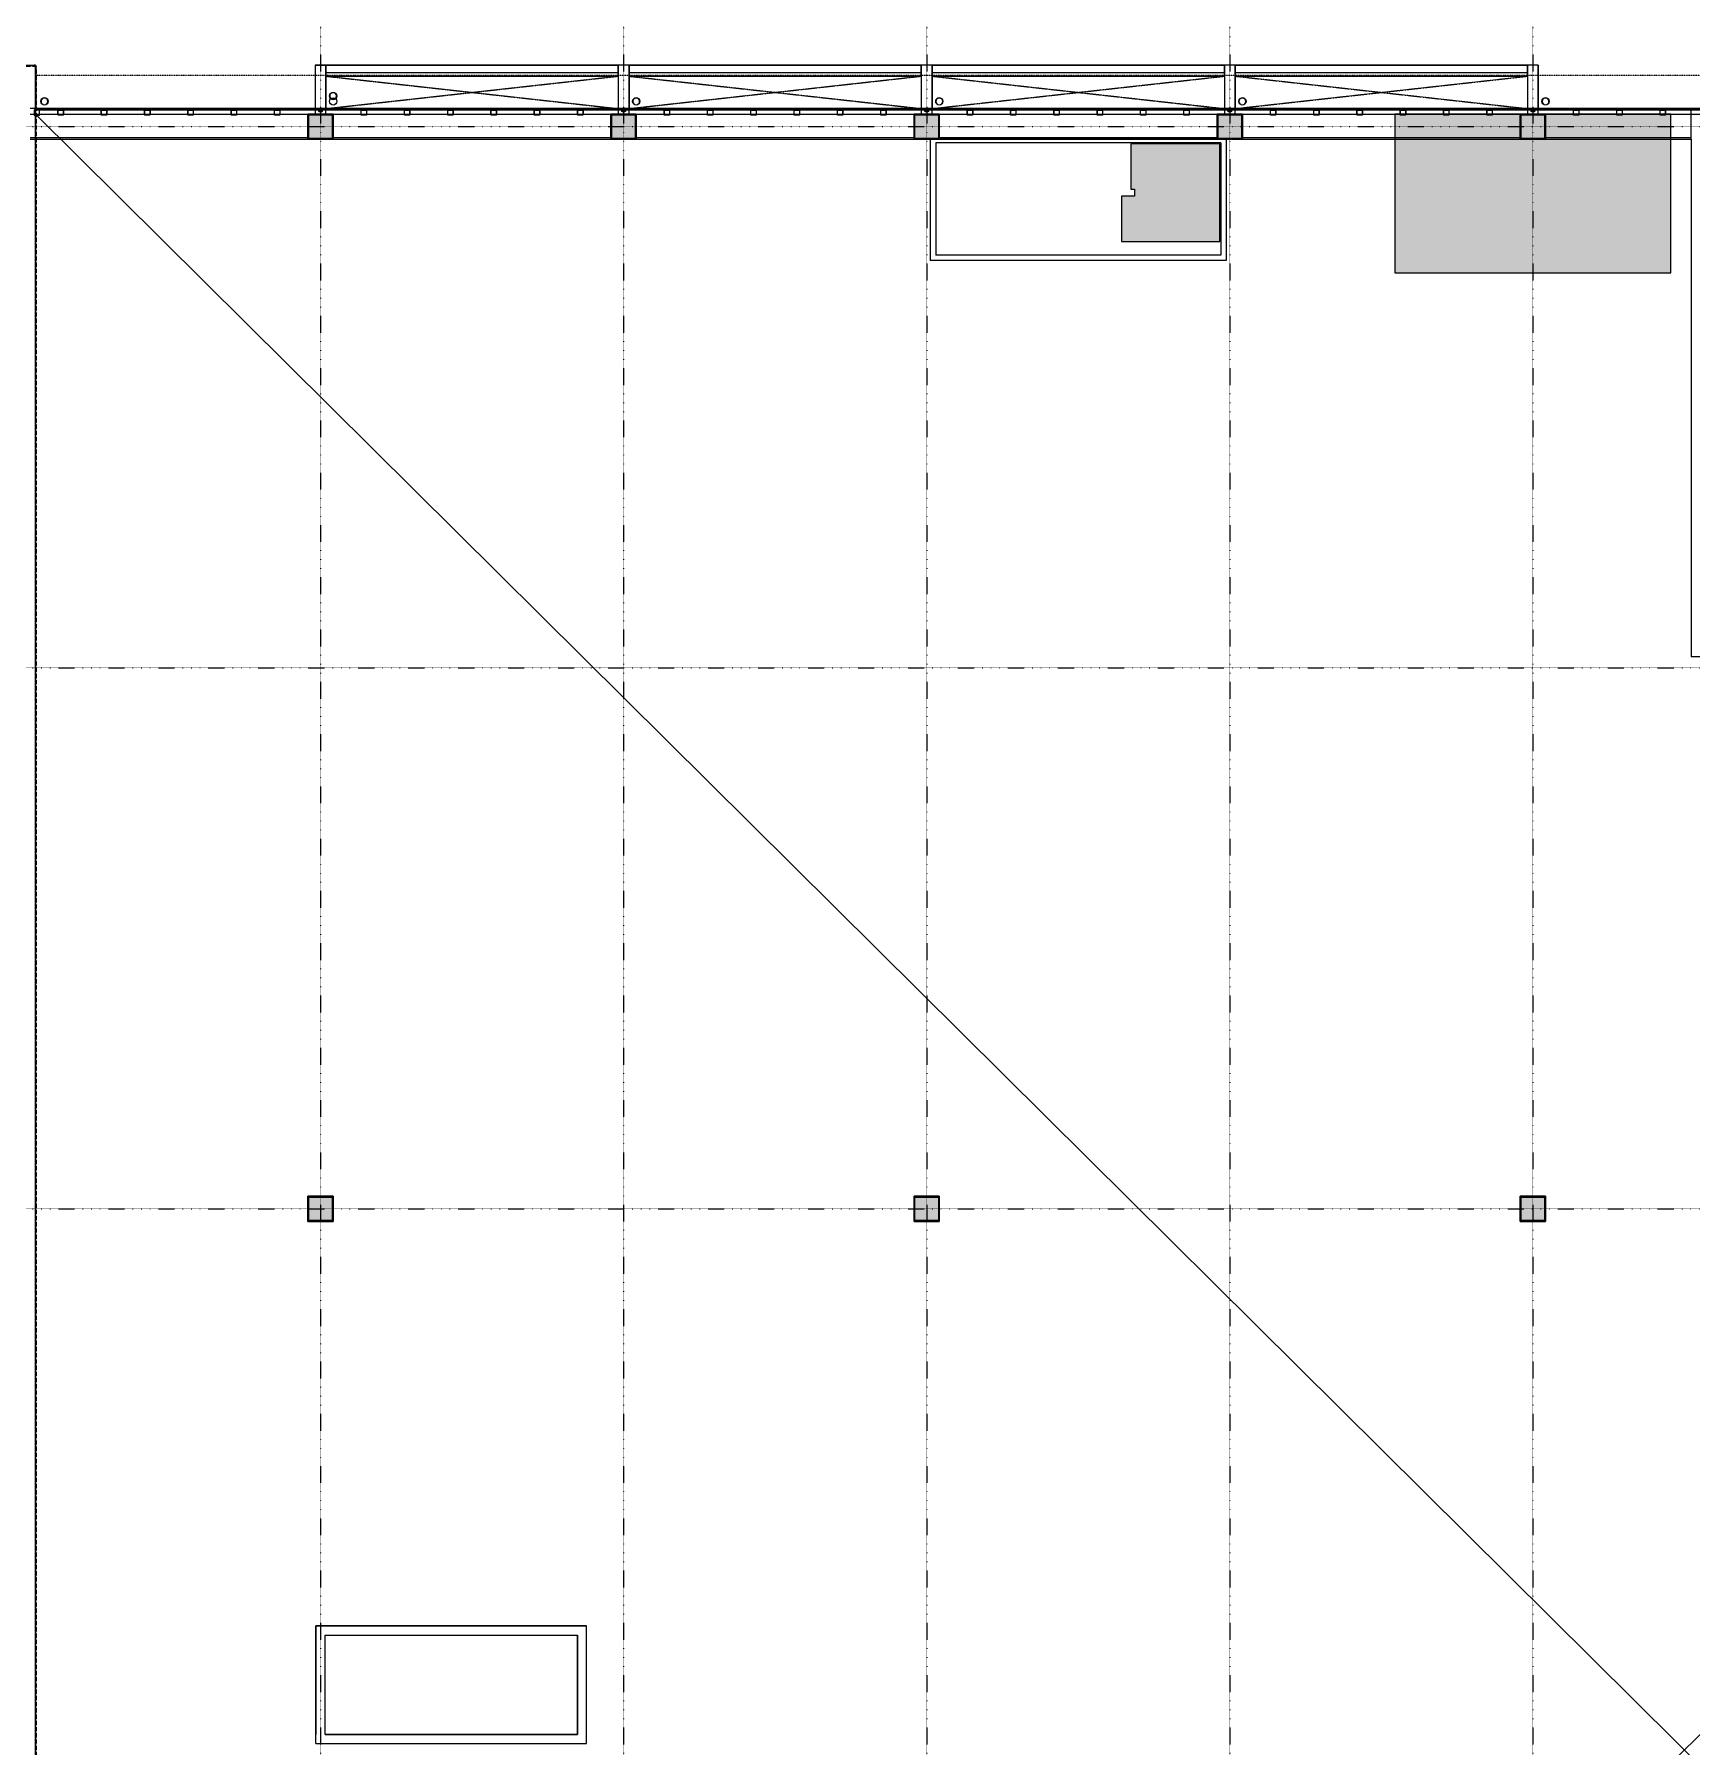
# Model space of a CAD drawing. Extents: x -32000 to 401936, y -48083 to 131250.
# Drawn here: x 151667 to 197602, y 45088 to 92562 of the extents above; entities that cross this region are included whole.
import ezdxf

# ---------------------------------------------------------------- set-up
doc = ezdxf.new("R2010")
doc.units = 0
doc.header["$LTSCALE"] = 10
for name, pattern in [('H12PL4$0$JJP_三點線', [0.9, 0.3, -0.15, 0, -0.15, 0, -0.15, 0, -0.15]), ('XFM7P40ICA$0$H12PL4$0$CENTERK1', [0.0983, 0.0833, -0.005, 0.005, -0.005]), ('XFM7P40ICA$0$H12PL4$0$DOTK1', [0.01, 0.005, -0.005]), ('XFM7P40ICA$0$H12PL4$0$JJP_三點線', [0.9, 0.3, -0.15, 0, -0.15, 0, -0.15, 0, -0.15]), ('XFM7P40ICA$0$H12PL4$0$JJP_虛線(退縮線、投影線、地下室範圍、非屬本工程、圖面分區)', [0.45, 0.3, -0.15])]:
    doc.linetypes.add(name, pattern=pattern)
for name, color, linetype in [('H12PL4$0$A-OBJE-2D', 252, 'Continuous'), ('H12PL4$0$A-OBJE-MEP', 252, 'Continuous'), ('H12PL4$0$A-WALL-EX', 252, 'Continuous'), ('H12PL4$0$A-WALL-IN', 252, 'Continuous'), ('H12PL4$0$Hattch', 252, 'Continuous'), ('H12PL4$0$S-COL', 252, 'Continuous'), ('H12PL4$0$S-FNDN', 252, 'Continuous'), ('H12PL4$0$S-GRID', 252, 'Continuous'), ('H12PL4$0$S-SLAB-SHOW', 252, 'Continuous'), ('XFM7P40ICA$0$H12PL4$0$A-OBJE-MEP', 252, 'Continuous'), ('XFM7P40ICA$0$H12PL4$0$A-WALL-EX', 252, 'Continuous'), ('XFM7P40ICA$0$H12PL4$0$Hattch', 252, 'Continuous'), ('XFM7P40ICA$0$H12PL4$0$L40_19_DRAN', 252, 'Continuous'), ('XFM7P40ICA$0$H12PL4$0$L40_19_SIAGE1', 252, 'Continuous'), ('XFM7P40ICA$0$H12PL4$0$L40_19_SIAGE3', 252, 'Continuous'), ('XFM7P40ICA$0$H12PL4$0$L40_19_STEEL2', 252, 'Continuous'), ('XFM7P40ICA$0$H12PL4$0$L40_19_STEEL3', 252, 'Continuous'), ('XFM7P40ICA$0$H12PL4$0$L40_19_SUGATA3', 252, 'Continuous'), ('XFM7P40ICA$0$H12PL4$0$L40_19_SUGATAD', 252, 'Continuous'), ('XFM7P40ICA$0$H12PL4$0$S-COL', 252, 'Continuous'), ('XFM7P40ICA$0$H12PL4$0$S-GRID', 252, 'Continuous')]:
    doc.layers.add(name, color=color, linetype=linetype)

# ---------------------------------------------------------------- blocks, each defined once
blk = doc.blocks.new('XFM7P40ICA$0$H12PL4')
at = {"layer": 'XFM7P40ICA$0$H12PL4$0$Hattch', "linetype": 'Continuous', "lineweight": 0}
for points in [[(159250, 89650), (159950, 89650), (159950, 90350), (159250, 90350)], [(167650, 89650), (168350, 89650), (168350, 90350), (167650, 90350)], [(176050, 89650), (176750, 89650), (176750, 90350), (176050, 90350)], [(184450, 89650), (185150, 89650), (185150, 90350), (184450, 90350)], [(192850, 89650), (193550, 89650), (193550, 90350), (192850, 90350)], [(159250, 59650), (159950, 59650), (159950, 60350), (159250, 60350)], [(176050, 59650), (176750, 59650), (176750, 60350), (176050, 60350)], [(192850, 59650), (193550, 59650), (193550, 60350), (192850, 60350)]]:
    blk.add_hatch(color=256, dxfattribs=at).paths.add_polyline_path(points)
at = {"layer": 'XFM7P40ICA$0$H12PL4$0$A-OBJE-MEP', "lineweight": 0, "flags": 128}
for points in [[(152045, 90700, 1), (151855, 90700, 1)], [(160045, 90850, 1), (159855, 90850, 1)], [(168445, 90700, 1), (168255, 90700, 1)], [(176845, 90700, 1), (176655, 90700, 1)], [(185245, 90700, 1), (185055, 90700, 1)], [(193645, 90700, 1), (193455, 90700, 1)]]:
    blk.add_lwpolyline(points, format="xyb", close=True, dxfattribs=at)
at = {"layer": 'XFM7P40ICA$0$H12PL4$0$A-OBJE-MEP', "lineweight": 0}
for centre in [(151950, 90700), (159950, 90850), (168350, 90700), (176750, 90700), (185150, 90700), (193550, 90700)]:
    blk.add_circle(centre, 100, dxfattribs=at)
at = {"layer": 'XFM7P40ICA$0$H12PL4$0$A-WALL-EX', "linetype": 'XFM7P40ICA$0$H12PL4$0$JJP_虛線(退縮線、投影線、地下室範圍、非屬本工程、圖面分區)', "lineweight": 0, "flags": 128}
for points in [[(151725, 91665), (151175, 91665)], [(151725, -3850), (151725, 91665)]]:
    blk.add_lwpolyline(points, dxfattribs=at)
at = {"layer": 'XFM7P40ICA$0$H12PL4$0$A-WALL-EX', "lineweight": 0, "flags": 128}
for points in [[(151700, 91700), (151665, 91700)], [(151700, 90500), (151700, 91700)], [(243600, 90500), (151700, 90500)], [(151700, -465), (151700, 90465)], [(151700, 90465), (243600, 90465)]]:
    blk.add_lwpolyline(points, dxfattribs=at)
at = {"layer": 'XFM7P40ICA$0$H12PL4$0$L40_19_DRAN', "lineweight": 0}
for centre in [(151950, 90700), (159950, 90700), (168350, 90700), (176750, 90700), (185150, 90700), (193550, 90700)]:
    blk.add_circle(centre, 100, dxfattribs=at)
at = {"layer": 'XFM7P40ICA$0$H12PL4$0$L40_19_SIAGE1', "lineweight": 0}
for p, q in [((151200, 91700), (151700, 91700)), ((151700, 91700), (151700, 90500)), ((243600, 90500), (151700, 90500)), ((151550, 89650), (159250, 89650)), ((159950, 89650), (167650, 89650)), ((168350, 89650), (176050, 89650)), ((176500, 89650), (176500, 86290)), ((184550, 89550), (176650, 89550)), ((176650, 89550), (176650, 86440)), ((176750, 89650), (184450, 89650)), ((184550, 89550), (184550, 86440)), ((184700, 89650), (184700, 86290)), ((185150, 89650), (192850, 89650)), ((193550, 89650), (197590, 89650)), ((197590, 89650), (197590, 75300)), ((184550, 86440), (176650, 86440)), ((184700, 86290), (176500, 86290)), ((201250, 75300), (197590, 75300)), ((159475, 45175), (159475, 48435)), ((159475, 48435), (166975, 48435)), ((166975, 45175), (166975, 48435)), ((159725, 45425), (159725, 48185)), ((159725, 48185), (166725, 48185)), ((166725, 45425), (166725, 48185)), ((159475, 45175), (166975, 45175)), ((159725, 45425), (166725, 45425))]:
    blk.add_line(p, q, dxfattribs=at)
at = {"layer": 'XFM7P40ICA$0$H12PL4$0$L40_19_SIAGE3', "lineweight": 0}
for p, q in [((151665, 90465), (234900, 90465)), ((197590, 89650), (197590, 90465)), ((151550, 89700), (159250, 89700)), ((159950, 89700), (167650, 89700)), ((168350, 89700), (176050, 89700)), ((176750, 89700), (184450, 89700)), ((176750, 89675), (184450, 89675)), ((185150, 89700), (192850, 89700)), ((193550, 89700), (197590, 89700))]:
    blk.add_line(p, q, dxfattribs=at)
at = {"layer": 'XFM7P40ICA$0$H12PL4$0$L40_19_STEEL2', "lineweight": 0, "flags": 128}
for points in [[(159250, 89650), (159250, 90350), (159950, 90350), (159950, 89650)], [(159275, 89675), (159275, 90325), (159925, 90325), (159925, 89675)], [(167650, 89650), (167650, 90350), (168350, 90350), (168350, 89650)], [(167675, 89675), (167675, 90325), (168325, 90325), (168325, 89675)], [(176050, 89650), (176050, 90350), (176750, 90350), (176750, 89650)], [(176075, 89675), (176075, 90325), (176725, 90325), (176725, 89675)], [(184450, 89650), (184450, 90350), (185150, 90350), (185150, 89650)], [(184475, 89675), (184475, 90325), (185125, 90325), (185125, 89675)], [(192850, 89650), (192850, 90350), (193550, 90350), (193550, 89650)], [(192875, 89675), (192875, 90325), (193525, 90325), (193525, 89675)], [(159250, 59650), (159250, 60350), (159950, 60350), (159950, 59650)], [(159275, 59675), (159275, 60325), (159925, 60325), (159925, 59675)], [(176050, 59650), (176050, 60350), (176750, 60350), (176750, 59650)], [(176075, 59675), (176075, 60325), (176725, 60325), (176725, 59675)], [(192850, 59650), (192850, 60350), (193550, 60350), (193550, 59650)], [(192875, 59675), (192875, 60325), (193525, 60325), (193525, 59675)]]:
    blk.add_lwpolyline(points, close=True, dxfattribs=at)
at = {"layer": 'XFM7P40ICA$0$H12PL4$0$L40_19_STEEL3', "lineweight": 0, "flags": 128}
for points in [[(151678.5, 90315), (151801.5, 90315, 0.4142136), (151815, 90328.5), (151815, 90451.5, 0.4142136), (151801.5, 90465), (151678.5, 90465, 0.4142136), (151665, 90451.5), (151665, 90328.5, 0.4142136)], [(151678.5, 90319.5), (151801.5, 90319.5, 0.4142136), (151810.5, 90328.5), (151810.5, 90451.5, 0.4142136), (151801.5, 90460.5), (151678.5, 90460.5, 0.4142136), (151669.5, 90451.5), (151669.5, 90328.5, 0.4142136)], [(152461.5, 90315), (152338.5, 90315, -0.4142136), (152325, 90328.5), (152325, 90451.5, -0.4142136), (152338.5, 90465), (152461.5, 90465, -0.4142136), (152475, 90451.5), (152475, 90328.5, -0.4142136)], [(152461.5, 90319.5), (152338.5, 90319.5, -0.4142136), (152329.5, 90328.5), (152329.5, 90451.5, -0.4142136), (152338.5, 90460.5), (152461.5, 90460.5, -0.4142136), (152470.5, 90451.5), (152470.5, 90328.5, -0.4142136)], [(153661.5, 90315), (153538.5, 90315, -0.4142136), (153525, 90328.5), (153525, 90451.5, -0.4142136), (153538.5, 90465), (153661.5, 90465, -0.4142136), (153675, 90451.5), (153675, 90328.5, -0.4142136)], [(153661.5, 90319.5), (153538.5, 90319.5, -0.4142136), (153529.5, 90328.5), (153529.5, 90451.5, -0.4142136), (153538.5, 90460.5), (153661.5, 90460.5, -0.4142136), (153670.5, 90451.5), (153670.5, 90328.5, -0.4142136)], [(154861.5, 90315), (154738.5, 90315, -0.4142136), (154725, 90328.5), (154725, 90451.5, -0.4142136), (154738.5, 90465), (154861.5, 90465, -0.4142136), (154875, 90451.5), (154875, 90328.5, -0.4142136)], [(154861.5, 90319.5), (154738.5, 90319.5, -0.4142136), (154729.5, 90328.5), (154729.5, 90451.5, -0.4142136), (154738.5, 90460.5), (154861.5, 90460.5, -0.4142136), (154870.5, 90451.5), (154870.5, 90328.5, -0.4142136)], [(156061.5, 90315), (155938.5, 90315, -0.4142136), (155925, 90328.5), (155925, 90451.5, -0.4142136), (155938.5, 90465), (156061.5, 90465, -0.4142136), (156075, 90451.5), (156075, 90328.5, -0.4142136)], [(156061.5, 90319.5), (155938.5, 90319.5, -0.4142136), (155929.5, 90328.5), (155929.5, 90451.5, -0.4142136), (155938.5, 90460.5), (156061.5, 90460.5, -0.4142136), (156070.5, 90451.5), (156070.5, 90328.5, -0.4142136)], [(157261.5, 90315), (157138.5, 90315, -0.4142136), (157125, 90328.5), (157125, 90451.5, -0.4142136), (157138.5, 90465), (157261.5, 90465, -0.4142136), (157275, 90451.5), (157275, 90328.5, -0.4142136)], [(157261.5, 90319.5), (157138.5, 90319.5, -0.4142136), (157129.5, 90328.5), (157129.5, 90451.5, -0.4142136), (157138.5, 90460.5), (157261.5, 90460.5, -0.4142136), (157270.5, 90451.5), (157270.5, 90328.5, -0.4142136)], [(158461.5, 90315), (158338.5, 90315, -0.4142136), (158325, 90328.5), (158325, 90451.5, -0.4142136), (158338.5, 90465), (158461.5, 90465, -0.4142136), (158475, 90451.5), (158475, 90328.5, -0.4142136)], [(158461.5, 90319.5), (158338.5, 90319.5, -0.4142136), (158329.5, 90328.5), (158329.5, 90451.5, -0.4142136), (158338.5, 90460.5), (158461.5, 90460.5, -0.4142136), (158470.5, 90451.5), (158470.5, 90328.5, -0.4142136)], [(159636.5, 90415), (159563.5, 90415, -0.4142136), (159550, 90428.5), (159550, 90451.5, -0.4142136), (159563.5, 90465), (159636.5, 90465, -0.4142136), (159650, 90451.5), (159650, 90428.5, -0.4142136)], [(159636.5, 90419.5), (159563.5, 90419.5, -0.4142136), (159554.5, 90428.5), (159554.5, 90451.5, -0.4142136), (159563.5, 90460.5), (159636.5, 90460.5, -0.4142136), (159645.5, 90451.5), (159645.5, 90428.5, -0.4142136)], [(160861.5, 90315), (160738.5, 90315, -0.4142136), (160725, 90328.5), (160725, 90451.5, -0.4142136), (160738.5, 90465), (160861.5, 90465, -0.4142136), (160875, 90451.5), (160875, 90328.5, -0.4142136)], [(160861.5, 90315), (160738.5, 90315, -0.4142136), (160725, 90328.5), (160725, 90451.5, -0.4142136), (160738.5, 90465), (160861.5, 90465, -0.4142136), (160875, 90451.5), (160875, 90328.5, -0.4142136)], [(160861.5, 90319.5), (160738.5, 90319.5, -0.4142136), (160729.5, 90328.5), (160729.5, 90451.5, -0.4142136), (160738.5, 90460.5), (160861.5, 90460.5, -0.4142136), (160870.5, 90451.5), (160870.5, 90328.5, -0.4142136)], [(160861.5, 90319.5), (160738.5, 90319.5, -0.4142136), (160729.5, 90328.5), (160729.5, 90451.5, -0.4142136), (160738.5, 90460.5), (160861.5, 90460.5, -0.4142136), (160870.5, 90451.5), (160870.5, 90328.5, -0.4142136)], [(162061.5, 90315), (161938.5, 90315, -0.4142136), (161925, 90328.5), (161925, 90451.5, -0.4142136), (161938.5, 90465), (162061.5, 90465, -0.4142136), (162075, 90451.5), (162075, 90328.5, -0.4142136)], [(162061.5, 90315), (161938.5, 90315, -0.4142136), (161925, 90328.5), (161925, 90451.5, -0.4142136), (161938.5, 90465), (162061.5, 90465, -0.4142136), (162075, 90451.5), (162075, 90328.5, -0.4142136)], [(162061.5, 90319.5), (161938.5, 90319.5, -0.4142136), (161929.5, 90328.5), (161929.5, 90451.5, -0.4142136), (161938.5, 90460.5), (162061.5, 90460.5, -0.4142136), (162070.5, 90451.5), (162070.5, 90328.5, -0.4142136)], [(162061.5, 90319.5), (161938.5, 90319.5, -0.4142136), (161929.5, 90328.5), (161929.5, 90451.5, -0.4142136), (161938.5, 90460.5), (162061.5, 90460.5, -0.4142136), (162070.5, 90451.5), (162070.5, 90328.5, -0.4142136)], [(163261.5, 90315), (163138.5, 90315, -0.4142136), (163125, 90328.5), (163125, 90451.5, -0.4142136), (163138.5, 90465), (163261.5, 90465, -0.4142136), (163275, 90451.5), (163275, 90328.5, -0.4142136)], [(163261.5, 90319.5), (163138.5, 90319.5, -0.4142136), (163129.5, 90328.5), (163129.5, 90451.5, -0.4142136), (163138.5, 90460.5), (163261.5, 90460.5, -0.4142136), (163270.5, 90451.5), (163270.5, 90328.5, -0.4142136)], [(164461.5, 90315), (164338.5, 90315, -0.4142136), (164325, 90328.5), (164325, 90451.5, -0.4142136), (164338.5, 90465), (164461.5, 90465, -0.4142136), (164475, 90451.5), (164475, 90328.5, -0.4142136)], [(164461.5, 90319.5), (164338.5, 90319.5, -0.4142136), (164329.5, 90328.5), (164329.5, 90451.5, -0.4142136), (164338.5, 90460.5), (164461.5, 90460.5, -0.4142136), (164470.5, 90451.5), (164470.5, 90328.5, -0.4142136)], [(165661.5, 90315), (165538.5, 90315, -0.4142136), (165525, 90328.5), (165525, 90451.5, -0.4142136), (165538.5, 90465), (165661.5, 90465, -0.4142136), (165675, 90451.5), (165675, 90328.5, -0.4142136)], [(165661.5, 90319.5), (165538.5, 90319.5, -0.4142136), (165529.5, 90328.5), (165529.5, 90451.5, -0.4142136), (165538.5, 90460.5), (165661.5, 90460.5, -0.4142136), (165670.5, 90451.5), (165670.5, 90328.5, -0.4142136)], [(166861.5, 90315), (166738.5, 90315, -0.4142136), (166725, 90328.5), (166725, 90451.5, -0.4142136), (166738.5, 90465), (166861.5, 90465, -0.4142136), (166875, 90451.5), (166875, 90328.5, -0.4142136)], [(166861.5, 90319.5), (166738.5, 90319.5, -0.4142136), (166729.5, 90328.5), (166729.5, 90451.5, -0.4142136), (166738.5, 90460.5), (166861.5, 90460.5, -0.4142136), (166870.5, 90451.5), (166870.5, 90328.5, -0.4142136)], [(168036.5, 90415), (167963.5, 90415, -0.4142136), (167950, 90428.5), (167950, 90451.5, -0.4142136), (167963.5, 90465), (168036.5, 90465, -0.4142136), (168050, 90451.5), (168050, 90428.5, -0.4142136)], [(168036.5, 90419.5), (167963.5, 90419.5, -0.4142136), (167954.5, 90428.5), (167954.5, 90451.5, -0.4142136), (167963.5, 90460.5), (168036.5, 90460.5, -0.4142136), (168045.5, 90451.5), (168045.5, 90428.5, -0.4142136)], [(169261.5, 90315), (169138.5, 90315, -0.4142136), (169125, 90328.5), (169125, 90451.5, -0.4142136), (169138.5, 90465), (169261.5, 90465, -0.4142136), (169275, 90451.5), (169275, 90328.5, -0.4142136)], [(169261.5, 90319.5), (169138.5, 90319.5, -0.4142136), (169129.5, 90328.5), (169129.5, 90451.5, -0.4142136), (169138.5, 90460.5), (169261.5, 90460.5, -0.4142136), (169270.5, 90451.5), (169270.5, 90328.5, -0.4142136)], [(170461.5, 90315), (170338.5, 90315, -0.4142136), (170325, 90328.5), (170325, 90451.5, -0.4142136), (170338.5, 90465), (170461.5, 90465, -0.4142136), (170475, 90451.5), (170475, 90328.5, -0.4142136)], [(170461.5, 90319.5), (170338.5, 90319.5, -0.4142136), (170329.5, 90328.5), (170329.5, 90451.5, -0.4142136), (170338.5, 90460.5), (170461.5, 90460.5, -0.4142136), (170470.5, 90451.5), (170470.5, 90328.5, -0.4142136)], [(171661.5, 90315), (171538.5, 90315, -0.4142136), (171525, 90328.5), (171525, 90451.5, -0.4142136), (171538.5, 90465), (171661.5, 90465, -0.4142136), (171675, 90451.5), (171675, 90328.5, -0.4142136)], [(171661.5, 90319.5), (171538.5, 90319.5, -0.4142136), (171529.5, 90328.5), (171529.5, 90451.5, -0.4142136), (171538.5, 90460.5), (171661.5, 90460.5, -0.4142136), (171670.5, 90451.5), (171670.5, 90328.5, -0.4142136)], [(172861.5, 90315), (172738.5, 90315, -0.4142136), (172725, 90328.5), (172725, 90451.5, -0.4142136), (172738.5, 90465), (172861.5, 90465, -0.4142136), (172875, 90451.5), (172875, 90328.5, -0.4142136)], [(172861.5, 90319.5), (172738.5, 90319.5, -0.4142136), (172729.5, 90328.5), (172729.5, 90451.5, -0.4142136), (172738.5, 90460.5), (172861.5, 90460.5, -0.4142136), (172870.5, 90451.5), (172870.5, 90328.5, -0.4142136)], [(174061.5, 90315), (173938.5, 90315, -0.4142136), (173925, 90328.5), (173925, 90451.5, -0.4142136), (173938.5, 90465), (174061.5, 90465, -0.4142136), (174075, 90451.5), (174075, 90328.5, -0.4142136)], [(174061.5, 90319.5), (173938.5, 90319.5, -0.4142136), (173929.5, 90328.5), (173929.5, 90451.5, -0.4142136), (173938.5, 90460.5), (174061.5, 90460.5, -0.4142136), (174070.5, 90451.5), (174070.5, 90328.5, -0.4142136)], [(175261.5, 90315), (175138.5, 90315, -0.4142136), (175125, 90328.5), (175125, 90451.5, -0.4142136), (175138.5, 90465), (175261.5, 90465, -0.4142136), (175275, 90451.5), (175275, 90328.5, -0.4142136)], [(175261.5, 90319.5), (175138.5, 90319.5, -0.4142136), (175129.5, 90328.5), (175129.5, 90451.5, -0.4142136), (175138.5, 90460.5), (175261.5, 90460.5, -0.4142136), (175270.5, 90451.5), (175270.5, 90328.5, -0.4142136)], [(176436.5, 90415), (176363.5, 90415, -0.4142136), (176350, 90428.5), (176350, 90451.5, -0.4142136), (176363.5, 90465), (176436.5, 90465, -0.4142136), (176450, 90451.5), (176450, 90428.5, -0.4142136)], [(176436.5, 90419.5), (176363.5, 90419.5, -0.4142136), (176354.5, 90428.5), (176354.5, 90451.5, -0.4142136), (176363.5, 90460.5), (176436.5, 90460.5, -0.4142136), (176445.5, 90451.5), (176445.5, 90428.5, -0.4142136)], [(177661.5, 90315), (177538.5, 90315, -0.4142136), (177525, 90328.5), (177525, 90451.5, -0.4142136), (177538.5, 90465), (177661.5, 90465, -0.4142136), (177675, 90451.5), (177675, 90328.5, -0.4142136)], [(177661.5, 90319.5), (177538.5, 90319.5, -0.4142136), (177529.5, 90328.5), (177529.5, 90451.5, -0.4142136), (177538.5, 90460.5), (177661.5, 90460.5, -0.4142136), (177670.5, 90451.5), (177670.5, 90328.5, -0.4142136)], [(178861.5, 90315), (178738.5, 90315, -0.4142136), (178725, 90328.5), (178725, 90451.5, -0.4142136), (178738.5, 90465), (178861.5, 90465, -0.4142136), (178875, 90451.5), (178875, 90328.5, -0.4142136)], [(178861.5, 90319.5), (178738.5, 90319.5, -0.4142136), (178729.5, 90328.5), (178729.5, 90451.5, -0.4142136), (178738.5, 90460.5), (178861.5, 90460.5, -0.4142136), (178870.5, 90451.5), (178870.5, 90328.5, -0.4142136)], [(180061.5, 90315), (179938.5, 90315, -0.4142136), (179925, 90328.5), (179925, 90451.5, -0.4142136), (179938.5, 90465), (180061.5, 90465, -0.4142136), (180075, 90451.5), (180075, 90328.5, -0.4142136)], [(180061.5, 90319.5), (179938.5, 90319.5, -0.4142136), (179929.5, 90328.5), (179929.5, 90451.5, -0.4142136), (179938.5, 90460.5), (180061.5, 90460.5, -0.4142136), (180070.5, 90451.5), (180070.5, 90328.5, -0.4142136)], [(181261.5, 90315), (181138.5, 90315, -0.4142136), (181125, 90328.5), (181125, 90451.5, -0.4142136), (181138.5, 90465), (181261.5, 90465, -0.4142136), (181275, 90451.5), (181275, 90328.5, -0.4142136)], [(181261.5, 90319.5), (181138.5, 90319.5, -0.4142136), (181129.5, 90328.5), (181129.5, 90451.5, -0.4142136), (181138.5, 90460.5), (181261.5, 90460.5, -0.4142136), (181270.5, 90451.5), (181270.5, 90328.5, -0.4142136)], [(182461.5, 90315), (182338.5, 90315, -0.4142136), (182325, 90328.5), (182325, 90451.5, -0.4142136), (182338.5, 90465), (182461.5, 90465, -0.4142136), (182475, 90451.5), (182475, 90328.5, -0.4142136)], [(182461.5, 90319.5), (182338.5, 90319.5, -0.4142136), (182329.5, 90328.5), (182329.5, 90451.5, -0.4142136), (182338.5, 90460.5), (182461.5, 90460.5, -0.4142136), (182470.5, 90451.5), (182470.5, 90328.5, -0.4142136)], [(183661.5, 90315), (183538.5, 90315, -0.4142136), (183525, 90328.5), (183525, 90451.5, -0.4142136), (183538.5, 90465), (183661.5, 90465, -0.4142136), (183675, 90451.5), (183675, 90328.5, -0.4142136)], [(183661.5, 90319.5), (183538.5, 90319.5, -0.4142136), (183529.5, 90328.5), (183529.5, 90451.5, -0.4142136), (183538.5, 90460.5), (183661.5, 90460.5, -0.4142136), (183670.5, 90451.5), (183670.5, 90328.5, -0.4142136)], [(184836.5, 90415), (184763.5, 90415, -0.4142136), (184750, 90428.5), (184750, 90451.5, -0.4142136), (184763.5, 90465), (184836.5, 90465, -0.4142136), (184850, 90451.5), (184850, 90428.5, -0.4142136)], [(184836.5, 90419.5), (184763.5, 90419.5, -0.4142136), (184754.5, 90428.5), (184754.5, 90451.5, -0.4142136), (184763.5, 90460.5), (184836.5, 90460.5, -0.4142136), (184845.5, 90451.5), (184845.5, 90428.5, -0.4142136)], [(186061.5, 90315), (185938.5, 90315, -0.4142136), (185925, 90328.5), (185925, 90451.5, -0.4142136), (185938.5, 90465), (186061.5, 90465, -0.4142136), (186075, 90451.5), (186075, 90328.5, -0.4142136)], [(186061.5, 90319.5), (185938.5, 90319.5, -0.4142136), (185929.5, 90328.5), (185929.5, 90451.5, -0.4142136), (185938.5, 90460.5), (186061.5, 90460.5, -0.4142136), (186070.5, 90451.5), (186070.5, 90328.5, -0.4142136)], [(187261.5, 90315), (187138.5, 90315, -0.4142136), (187125, 90328.5), (187125, 90451.5, -0.4142136), (187138.5, 90465), (187261.5, 90465, -0.4142136), (187275, 90451.5), (187275, 90328.5, -0.4142136)], [(187261.5, 90319.5), (187138.5, 90319.5, -0.4142136), (187129.5, 90328.5), (187129.5, 90451.5, -0.4142136), (187138.5, 90460.5), (187261.5, 90460.5, -0.4142136), (187270.5, 90451.5), (187270.5, 90328.5, -0.4142136)], [(188461.5, 90315), (188338.5, 90315, -0.4142136), (188325, 90328.5), (188325, 90451.5, -0.4142136), (188338.5, 90465), (188461.5, 90465, -0.4142136), (188475, 90451.5), (188475, 90328.5, -0.4142136)], [(188461.5, 90319.5), (188338.5, 90319.5, -0.4142136), (188329.5, 90328.5), (188329.5, 90451.5, -0.4142136), (188338.5, 90460.5), (188461.5, 90460.5, -0.4142136), (188470.5, 90451.5), (188470.5, 90328.5, -0.4142136)], [(189661.5, 90315), (189538.5, 90315, -0.4142136), (189525, 90328.5), (189525, 90451.5, -0.4142136), (189538.5, 90465), (189661.5, 90465, -0.4142136), (189675, 90451.5), (189675, 90328.5, -0.4142136)], [(189661.5, 90319.5), (189538.5, 90319.5, -0.4142136), (189529.5, 90328.5), (189529.5, 90451.5, -0.4142136), (189538.5, 90460.5), (189661.5, 90460.5, -0.4142136), (189670.5, 90451.5), (189670.5, 90328.5, -0.4142136)], [(190861.5, 90315), (190738.5, 90315, -0.4142136), (190725, 90328.5), (190725, 90451.5, -0.4142136), (190738.5, 90465), (190861.5, 90465, -0.4142136), (190875, 90451.5), (190875, 90328.5, -0.4142136)], [(190861.5, 90319.5), (190738.5, 90319.5, -0.4142136), (190729.5, 90328.5), (190729.5, 90451.5, -0.4142136), (190738.5, 90460.5), (190861.5, 90460.5, -0.4142136), (190870.5, 90451.5), (190870.5, 90328.5, -0.4142136)], [(192061.5, 90315), (191938.5, 90315, -0.4142136), (191925, 90328.5), (191925, 90451.5, -0.4142136), (191938.5, 90465), (192061.5, 90465, -0.4142136), (192075, 90451.5), (192075, 90328.5, -0.4142136)], [(192061.5, 90319.5), (191938.5, 90319.5, -0.4142136), (191929.5, 90328.5), (191929.5, 90451.5, -0.4142136), (191938.5, 90460.5), (192061.5, 90460.5, -0.4142136), (192070.5, 90451.5), (192070.5, 90328.5, -0.4142136)], [(193236.5, 90415), (193163.5, 90415, -0.4142136), (193150, 90428.5), (193150, 90451.5, -0.4142136), (193163.5, 90465), (193236.5, 90465, -0.4142136), (193250, 90451.5), (193250, 90428.5, -0.4142136)], [(193236.5, 90419.5), (193163.5, 90419.5, -0.4142136), (193154.5, 90428.5), (193154.5, 90451.5, -0.4142136), (193163.5, 90460.5), (193236.5, 90460.5, -0.4142136), (193245.5, 90451.5), (193245.5, 90428.5, -0.4142136)], [(194461.5, 90315), (194338.5, 90315, -0.4142136), (194325, 90328.5), (194325, 90451.5, -0.4142136), (194338.5, 90465), (194461.5, 90465, -0.4142136), (194475, 90451.5), (194475, 90328.5, -0.4142136)], [(194461.5, 90319.5), (194338.5, 90319.5, -0.4142136), (194329.5, 90328.5), (194329.5, 90451.5, -0.4142136), (194338.5, 90460.5), (194461.5, 90460.5, -0.4142136), (194470.5, 90451.5), (194470.5, 90328.5, -0.4142136)], [(195661.5, 90315), (195538.5, 90315, -0.4142136), (195525, 90328.5), (195525, 90451.5, -0.4142136), (195538.5, 90465), (195661.5, 90465, -0.4142136), (195675, 90451.5), (195675, 90328.5, -0.4142136)], [(195661.5, 90319.5), (195538.5, 90319.5, -0.4142136), (195529.5, 90328.5), (195529.5, 90451.5, -0.4142136), (195538.5, 90460.5), (195661.5, 90460.5, -0.4142136), (195670.5, 90451.5), (195670.5, 90328.5, -0.4142136)], [(196861.5, 90315), (196738.5, 90315, -0.4142136), (196725, 90328.5), (196725, 90451.5, -0.4142136), (196738.5, 90465), (196861.5, 90465, -0.4142136), (196875, 90451.5), (196875, 90328.5, -0.4142136)], [(196861.5, 90319.5), (196738.5, 90319.5, -0.4142136), (196729.5, 90328.5), (196729.5, 90451.5, -0.4142136), (196738.5, 90460.5), (196861.5, 90460.5, -0.4142136), (196870.5, 90451.5), (196870.5, 90328.5, -0.4142136)]]:
    blk.add_lwpolyline(points, format="xyb", close=True, dxfattribs=at)
at = {"layer": 'XFM7P40ICA$0$H12PL4$0$L40_19_SUGATA3', "linetype": 'XFM7P40ICA$0$H12PL4$0$CENTERK1', "lineweight": 0}
for p, q in [((159750, 90500), (167850, 91400)), ((159750, 91400), (167850, 90500)), ((168150, 90500), (176250, 91400)), ((168150, 91400), (176250, 90500)), ((176550, 90500), (184650, 91400)), ((176550, 91400), (184650, 90500)), ((184950, 91400), (193050, 90500)), ((184950, 90500), (193050, 91400))]:
    blk.add_line(p, q, dxfattribs=at)
at = {"layer": 'XFM7P40ICA$0$H12PL4$0$L40_19_SUGATA3', "lineweight": 0, "flags": 128}
for points in [[(159450, 90350), (159750, 90350), (159750, 91700), (159450, 91700)], [(159450, 90350), (159750, 90350), (159750, 91700), (159450, 91700)], [(159750, 91700), (159750, 91400), (167850, 91400), (167850, 91700)], [(167850, 90350), (168150, 90350), (168150, 91700), (167850, 91700)], [(168150, 91700), (168150, 91400), (176250, 91400), (176250, 91700)], [(176250, 90350), (176550, 90350), (176550, 91700), (176250, 91700)], [(176550, 91700), (176550, 91400), (184650, 91400), (184650, 91700)], [(184650, 90350), (184950, 90350), (184950, 91700), (184650, 91700)], [(184950, 91700), (184950, 91400), (193050, 91400), (193050, 91700)], [(193050, 90350), (193350, 90350), (193350, 91700), (193050, 91700)]]:
    blk.add_lwpolyline(points, close=True, dxfattribs=at)
at = {"layer": 'XFM7P40ICA$0$H12PL4$0$L40_19_SUGATAD', "linetype": 'XFM7P40ICA$0$H12PL4$0$DOTK1', "lineweight": 0}
blk.add_line((151700, 91425), (243600, 91425), dxfattribs=at)
at = {"layer": 'XFM7P40ICA$0$H12PL4$0$S-COL', "lineweight": 0, "flags": 128}
for points in [[(159250, 89650), (159950, 89650), (159950, 90350), (159250, 90350)], [(167650, 89650), (168350, 89650), (168350, 90350), (167650, 90350)], [(176050, 89650), (176750, 89650), (176750, 90350), (176050, 90350)], [(184450, 89650), (185150, 89650), (185150, 90350), (184450, 90350)], [(192850, 89650), (193550, 89650), (193550, 90350), (192850, 90350)], [(159250, 59650), (159950, 59650), (159950, 60350), (159250, 60350)], [(176050, 59650), (176750, 59650), (176750, 60350), (176050, 60350)], [(192850, 59650), (193550, 59650), (193550, 60350), (192850, 60350)]]:
    blk.add_lwpolyline(points, close=True, dxfattribs=at)
at = {"layer": 'XFM7P40ICA$0$H12PL4$0$S-GRID', "linetype": 'XFM7P40ICA$0$H12PL4$0$JJP_三點線', "lineweight": 0}
for p, q in [((159600, 128250), (159600, -28000)), ((168000, 128250), (168000, -28000)), ((176400, 128250), (176400, -28000)), ((184800, 128250), (184800, -28000)), ((193200, 128250), (193200, -28000)), ((-29000, 90000), (289600, 90000)), ((-29000, 75000), (289600, 75000)), ((-29000, 60000), (289600, 60000))]:
    blk.add_line(p, q, dxfattribs=at)
blk = doc.blocks.new('XFM7P40ICA')
blk.add_blockref('XFM7P40ICA$0$H12PL4', (0, 0))
blk = doc.blocks.new('H12PL4')
at = {"layer": 'H12PL4$0$Hattch', "linetype": 'Continuous', "lineweight": 0}
for points in [[(189375, 85950), (197025, 85950), (197025, 90350), (189375, 90350)], [(181800, 86820), (184520, 86820), (184520, 89520), (182060, 89520), (182060, 88270), (182160, 88270), (182160, 88070), (181800, 88070)]]:
    blk.add_hatch(color=256, dxfattribs=at).paths.add_polyline_path(points)
at = {"layer": 'H12PL4$0$A-OBJE-2D', "lineweight": 0}
for p, q in [((151700, -350), (243100, 90350)), ((243100, -350), (151700, 90350))]:
    blk.add_line(p, q, dxfattribs=at)
at = {"layer": 'H12PL4$0$A-OBJE-MEP', "lineweight": 0, "flags": 128}
for points in [[(152045, 90700, 1), (151855, 90700, 1)], [(160045, 90850, 1), (159855, 90850, 1)], [(168445, 90700, 1), (168255, 90700, 1)], [(176845, 90700, 1), (176655, 90700, 1)], [(185245, 90700, 1), (185055, 90700, 1)], [(193645, 90700, 1), (193455, 90700, 1)]]:
    blk.add_lwpolyline(points, format="xyb", close=True, dxfattribs=at)
at = {"layer": 'H12PL4$0$A-OBJE-MEP', "lineweight": 0}
for centre in [(151950, 90700), (159950, 90850), (168350, 90700), (176750, 90700), (185150, 90700), (193550, 90700)]:
    blk.add_circle(centre, 100, dxfattribs=at)
at = {"layer": 'H12PL4$0$A-WALL-EX', "lineweight": 0}
for p, q in [((151665, 90465), (151700, 90465)), ((151700, 90465), (243600, 90465))]:
    blk.add_line(p, q, dxfattribs=at)
at = {"layer": 'H12PL4$0$A-WALL-EX', "lineweight": 0, "flags": 128}
for points in [[(151700, 91700), (151665, 91700)], [(151700, 90500), (151700, 91700)], [(151700, 90500), (151550, 90500)], [(151550, 90350), (243617.5, 90350)], [(151700, 90500), (243600, 90500)], [(151700, 90500), (243600, 90500)], [(151700, -465), (151700, 90500)], [(243600, 90500), (151700, 90500)]]:
    blk.add_lwpolyline(points, dxfattribs=at)
at = {"layer": 'H12PL4$0$A-WALL-IN', "lineweight": 0, "flags": 128}
for points in [[(159475, 48435), (159475, 48185)], [(166725, 48435), (159475, 48435)], [(166975, 48435), (166725, 48435)], [(166975, 45425), (166975, 48435)], [(159475, 48185), (159475, 45425)], [(159725, 45425), (159725, 48185)], [(159725, 48185), (166725, 48185)], [(166725, 48185), (166725, 45425)], [(159475, 45175), (159475, 45425)], [(159475, 45175), (166975, 45175)], [(166725, 45425), (159725, 45425)], [(166975, 45175), (166975, 45425)]]:
    blk.add_lwpolyline(points, dxfattribs=at)
at = {"layer": 'H12PL4$0$S-COL', "lineweight": 0, "flags": 128}
for points in [[(159250, 90350), (159250, 89650), (159950, 89650), (159950, 90350)], [(167650, 90350), (167650, 89650), (168350, 89650), (168350, 90350)], [(176050, 90350), (176050, 89650), (176750, 89650), (176750, 90350)], [(184450, 90350), (184450, 89650), (185150, 89650), (185150, 90350)], [(192850, 90350), (192850, 89650), (193550, 89650), (193550, 90350)]]:
    blk.add_lwpolyline(points, dxfattribs=at)
for points in [[(159250, 59650), (159950, 59650), (159950, 60350), (159250, 60350)], [(176050, 59650), (176750, 59650), (176750, 60350), (176050, 60350)], [(192850, 59650), (193550, 59650), (193550, 60350), (192850, 60350)]]:
    blk.add_lwpolyline(points, close=True, dxfattribs=at)
at = {"layer": 'H12PL4$0$S-FNDN', "lineweight": 0, "flags": 128}
for points in [[(159450, 91700), (159450, 91500)], [(159450, 91700), (167850, 91700)], [(168150, 91700), (167850, 91700)], [(168150, 91700), (176250, 91700)], [(176550, 91700), (176250, 91700)], [(176250, 91700), (176250, 91500)], [(176550, 91700), (184650, 91700)], [(176550, 91500), (176550, 91700)], [(184950, 91700), (184650, 91700)], [(184950, 91700), (193050, 91700)], [(193350, 91700), (193050, 91700)], [(193350, 91700), (193350, 90465)], [(159450, 91500), (159450, 90465)], [(159750, 91500), (167850, 91500)], [(159750, 91500), (159750, 90465)], [(167850, 91500), (167850, 90465)], [(168150, 91500), (168150, 90465)], [(168150, 91500), (176250, 91500)], [(176250, 91500), (176250, 90465)], [(176550, 91500), (176550, 90465)], [(176550, 91500), (184650, 91500)], [(184650, 91500), (184650, 90465)], [(184950, 91500), (184950, 90465)], [(184950, 91500), (193050, 91500)], [(193050, 91500), (193050, 90465)], [(159450, 90465), (159750, 90465)], [(167850, 90465), (168150, 90465)], [(176250, 90465), (176550, 90465)], [(184650, 90465), (184950, 90465)], [(193050, 90465), (193350, 90465)]]:
    blk.add_lwpolyline(points, dxfattribs=at)
at = {"layer": 'H12PL4$0$S-GRID', "linetype": 'H12PL4$0$JJP_三點線', "lineweight": 0}
for p, q in [((159600, 128250), (159600, -28000)), ((168000, 128250), (168000, -28000)), ((176400, 128250), (176400, -28000)), ((184800, 128250), (184800, -28000)), ((193200, 128250), (193200, -28000)), ((-29000, 90000), (289600, 90000)), ((-29000, 75000), (289600, 75000)), ((-29000, 60000), (289600, 60000))]:
    blk.add_line(p, q, dxfattribs=at)
at = {"layer": 'H12PL4$0$S-SLAB-SHOW', "lineweight": 0, "flags": 128}
for points in [[(189375, 85950), (197025, 85950), (197025, 90350), (189375, 90350)], [(181800, 86820), (184520, 86820), (184520, 89520), (182060, 89520), (182060, 88270), (182160, 88270), (182160, 88070), (181800, 88070)]]:
    blk.add_lwpolyline(points, close=True, dxfattribs=at)

msp = doc.modelspace()

# ---------------------------------------------------------------- block references
msp.add_blockref('XFM7P40ICA', (0, 0))

# ---------------------------------------------------------------- next in the draw order: block references
msp.add_blockref('H12PL4', (0, 0))

doc.saveas('drawing.dxf')
